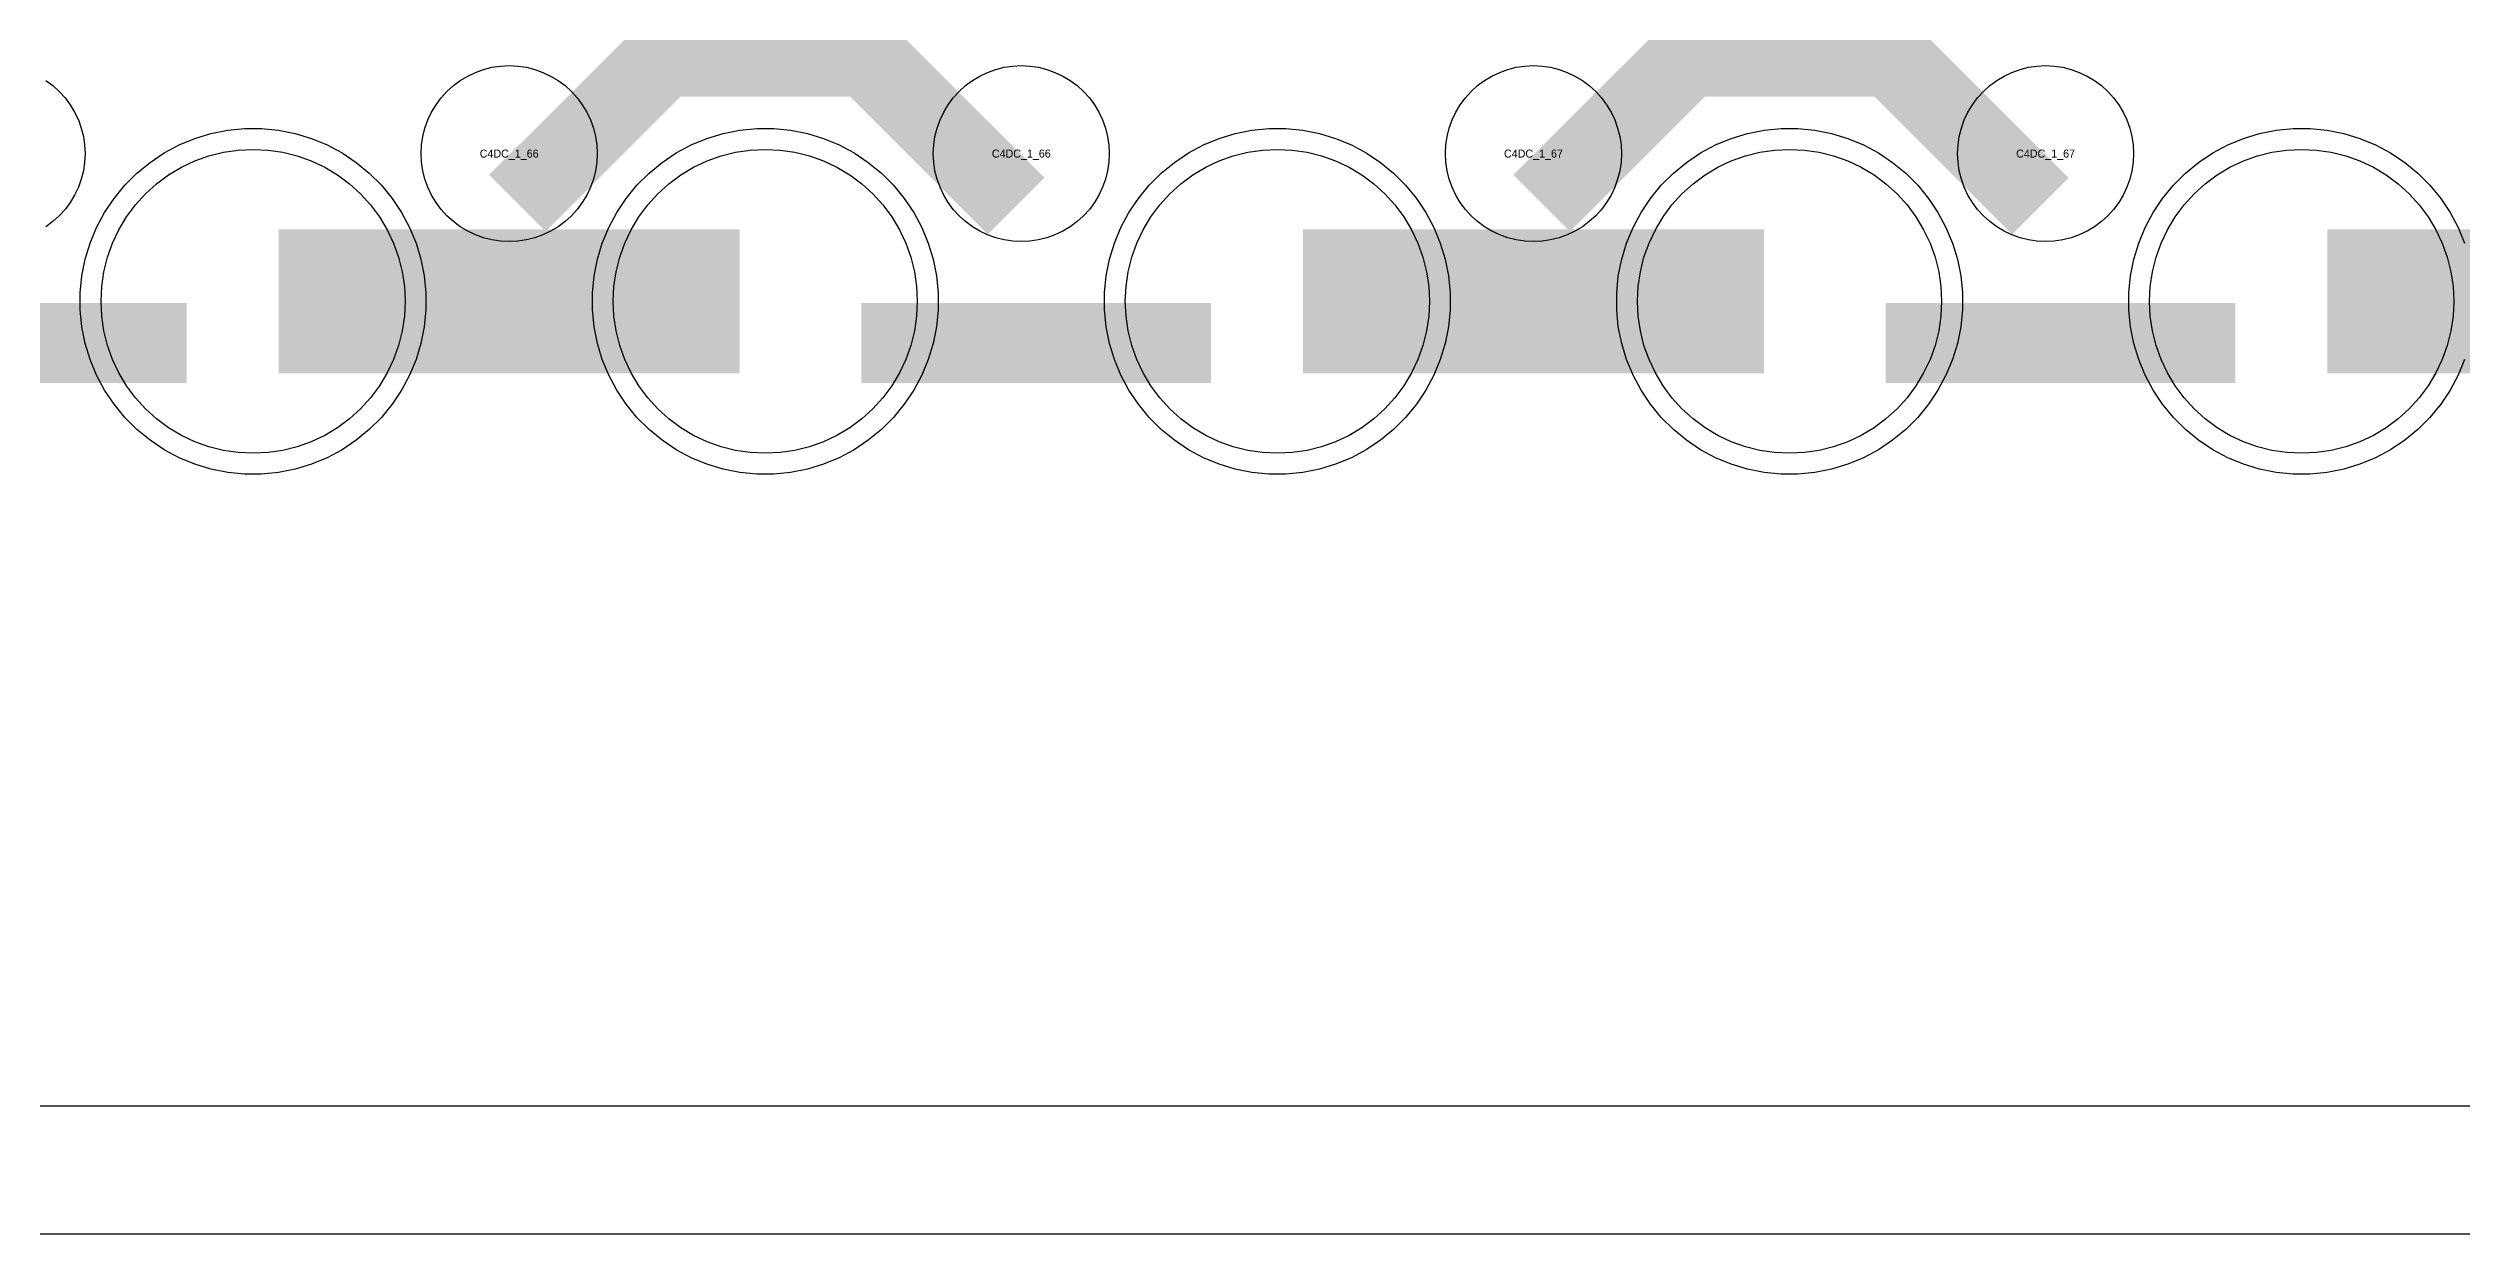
# Model space of a CAD drawing. Extents: x -11880 to 11880, y -14992 to 14992.
# Drawn here: x 8976 to 9730, y -14992 to -14622 of the extents above; entities that cross this region are included whole.
import ezdxf
from ezdxf.enums import TextEntityAlignment as Align

# ---------------------------------------------------------------- set-up
doc = ezdxf.new("R2010")
doc.units = 0
doc.header["$MEASUREMENT"] = 0
for name, color, linetype in [('GDS_775_DT_237', 138, 'CONTINUOUS'), ('OUTLINE', 30, 'CONTINUOUS'), ('RDL1_FS', 34, 'CONTINUOUS'), ('RDL_BS', 160, 'CONTINUOUS')]:
    doc.layers.add(name, color=color, linetype=linetype)

msp = doc.modelspace()

# ---------------------------------------------------------------- linework, layer by layer
at = {"layer": 'OUTLINE'}
for points in [[(-11880, -14992.5), (11880, -14992.5), (11880, 14992.5), (-11880, 14992.5)], [(-11840, -14952.5), (11840, -14952.5), (11840, 14952.5), (-11840, 14952.5)]]:
    msp.add_lwpolyline(points, close=True, dxfattribs=at)
at = {"layer": 'RDL1_FS'}
for points in [[(9040, -14748.509), (9035.343, -14748.28), (9030.732, -14747.596), (9026.209, -14746.464), (9021.819, -14744.892), (9017.605, -14742.9), (9013.605, -14740.502), (9009.86, -14737.724), (9006.406, -14734.594), (9003.276, -14731.14), (9000.498, -14727.395), (8998.1, -14723.395), (8996.108, -14719.181), (8994.536, -14714.791), (8993.404, -14710.268), (8992.72, -14705.657), (8992.491, -14701), (8992.72, -14696.343), (8993.404, -14691.732), (8994.536, -14687.209), (8996.108, -14682.819), (8998.1, -14678.605), (9000.498, -14674.605), (9003.276, -14670.86), (9006.406, -14667.406), (9009.86, -14664.276), (9013.605, -14661.498), (9017.605, -14659.1), (9021.819, -14657.108), (9026.209, -14655.536), (9030.732, -14654.404), (9035.343, -14653.72), (9040, -14653.491), (9044.657, -14653.72), (9049.268, -14654.404), (9053.791, -14655.536), (9058.181, -14657.108), (9062.395, -14659.1), (9066.395, -14661.498), (9070.14, -14664.276), (9073.594, -14667.406), (9076.724, -14670.86), (9079.502, -14674.605), (9081.9, -14678.605), (9083.892, -14682.819), (9085.464, -14687.209), (9086.596, -14691.732), (9087.28, -14696.343), (9087.509, -14701), (9087.28, -14705.657), (9086.596, -14710.268), (9085.464, -14714.791), (9083.892, -14719.181), (9081.9, -14723.395), (9079.502, -14727.395), (9076.724, -14731.14), (9073.594, -14734.594), (9070.14, -14737.724), (9066.395, -14740.502), (9062.395, -14742.9), (9058.181, -14744.892), (9053.791, -14746.464), (9049.268, -14747.596), (9044.657, -14748.28)], [(9200, -14748.509), (9195.343, -14748.28), (9190.732, -14747.596), (9186.209, -14746.464), (9181.819, -14744.892), (9177.605, -14742.9), (9173.605, -14740.502), (9169.86, -14737.724), (9166.406, -14734.594), (9163.276, -14731.14), (9160.498, -14727.395), (9158.1, -14723.395), (9156.108, -14719.181), (9154.536, -14714.791), (9153.404, -14710.268), (9152.72, -14705.657), (9152.491, -14701), (9152.72, -14696.343), (9153.404, -14691.732), (9154.536, -14687.209), (9156.108, -14682.819), (9158.1, -14678.605), (9160.498, -14674.605), (9163.276, -14670.86), (9166.406, -14667.406), (9169.86, -14664.276), (9173.605, -14661.498), (9177.605, -14659.1), (9181.819, -14657.108), (9186.209, -14655.536), (9190.732, -14654.404), (9195.343, -14653.72), (9200, -14653.491), (9204.657, -14653.72), (9209.268, -14654.404), (9213.791, -14655.536), (9218.181, -14657.108), (9222.395, -14659.1), (9226.395, -14661.498), (9230.14, -14664.276), (9233.594, -14667.406), (9236.724, -14670.86), (9239.502, -14674.605), (9241.9, -14678.605), (9243.892, -14682.819), (9245.464, -14687.209), (9246.596, -14691.732), (9247.28, -14696.343), (9247.509, -14701), (9247.28, -14705.657), (9246.596, -14710.268), (9245.464, -14714.791), (9243.892, -14719.181), (9241.9, -14723.395), (9239.502, -14727.395), (9236.724, -14731.14), (9233.594, -14734.594), (9230.14, -14737.724), (9226.395, -14740.502), (9222.395, -14742.9), (9218.181, -14744.892), (9213.791, -14746.464), (9209.268, -14747.596), (9204.657, -14748.28)], [(9360, -14748.509), (9355.343, -14748.28), (9350.732, -14747.596), (9346.209, -14746.464), (9341.819, -14744.892), (9337.605, -14742.9), (9333.605, -14740.502), (9329.86, -14737.724), (9326.406, -14734.594), (9323.276, -14731.14), (9320.498, -14727.395), (9318.1, -14723.395), (9316.108, -14719.181), (9314.536, -14714.791), (9313.404, -14710.268), (9312.72, -14705.657), (9312.491, -14701), (9312.72, -14696.343), (9313.404, -14691.732), (9314.536, -14687.209), (9316.108, -14682.819), (9318.1, -14678.605), (9320.498, -14674.605), (9323.276, -14670.86), (9326.406, -14667.406), (9329.86, -14664.276), (9333.605, -14661.498), (9337.605, -14659.1), (9341.819, -14657.108), (9346.209, -14655.536), (9350.732, -14654.404), (9355.343, -14653.72), (9360, -14653.491), (9364.657, -14653.72), (9369.268, -14654.404), (9373.791, -14655.536), (9378.181, -14657.108), (9382.395, -14659.1), (9386.395, -14661.498), (9390.14, -14664.276), (9393.594, -14667.406), (9396.724, -14670.86), (9399.502, -14674.605), (9401.9, -14678.605), (9403.892, -14682.819), (9405.464, -14687.209), (9406.596, -14691.732), (9407.28, -14696.343), (9407.509, -14701), (9407.28, -14705.657), (9406.596, -14710.268), (9405.464, -14714.791), (9403.892, -14719.181), (9401.9, -14723.395), (9399.502, -14727.395), (9396.724, -14731.14), (9393.594, -14734.594), (9390.14, -14737.724), (9386.395, -14740.502), (9382.395, -14742.9), (9378.181, -14744.892), (9373.791, -14746.464), (9369.268, -14747.596), (9364.657, -14748.28)], [(9520, -14748.509), (9515.343, -14748.28), (9510.732, -14747.596), (9506.209, -14746.464), (9501.819, -14744.892), (9497.605, -14742.9), (9493.605, -14740.502), (9489.86, -14737.724), (9486.406, -14734.594), (9483.276, -14731.14), (9480.498, -14727.395), (9478.1, -14723.395), (9476.108, -14719.181), (9474.536, -14714.791), (9473.404, -14710.268), (9472.72, -14705.657), (9472.491, -14701), (9472.72, -14696.343), (9473.404, -14691.732), (9474.536, -14687.209), (9476.108, -14682.819), (9478.1, -14678.605), (9480.498, -14674.605), (9483.276, -14670.86), (9486.406, -14667.406), (9489.86, -14664.276), (9493.605, -14661.498), (9497.605, -14659.1), (9501.819, -14657.108), (9506.209, -14655.536), (9510.732, -14654.404), (9515.343, -14653.72), (9520, -14653.491), (9524.657, -14653.72), (9529.268, -14654.404), (9533.791, -14655.536), (9538.181, -14657.108), (9542.395, -14659.1), (9546.395, -14661.498), (9550.14, -14664.276), (9553.594, -14667.406), (9556.724, -14670.86), (9559.502, -14674.605), (9561.9, -14678.605), (9563.892, -14682.819), (9565.464, -14687.209), (9566.596, -14691.732), (9567.28, -14696.343), (9567.509, -14701), (9567.28, -14705.657), (9566.596, -14710.268), (9565.464, -14714.791), (9563.892, -14719.181), (9561.9, -14723.395), (9559.502, -14727.395), (9556.724, -14731.14), (9553.594, -14734.594), (9550.14, -14737.724), (9546.395, -14740.502), (9542.395, -14742.9), (9538.181, -14744.892), (9533.791, -14746.464), (9529.268, -14747.596), (9524.657, -14748.28)], [(9680, -14748.509), (9675.343, -14748.28), (9670.732, -14747.596), (9666.209, -14746.464), (9661.819, -14744.892), (9657.605, -14742.9), (9653.605, -14740.502), (9649.86, -14737.724), (9646.406, -14734.594), (9643.276, -14731.14), (9640.498, -14727.395), (9638.1, -14723.395), (9636.108, -14719.181), (9634.536, -14714.791), (9633.404, -14710.268), (9632.72, -14705.657), (9632.491, -14701), (9632.72, -14696.343), (9633.404, -14691.732), (9634.536, -14687.209), (9636.108, -14682.819), (9638.1, -14678.605), (9640.498, -14674.605), (9643.276, -14670.86), (9646.406, -14667.406), (9649.86, -14664.276), (9653.605, -14661.498), (9657.605, -14659.1), (9661.819, -14657.108), (9666.209, -14655.536), (9670.732, -14654.404), (9675.343, -14653.72), (9680, -14653.491), (9684.657, -14653.72), (9689.268, -14654.404), (9693.791, -14655.536), (9698.181, -14657.108), (9702.395, -14659.1), (9706.395, -14661.498), (9710.14, -14664.276), (9713.594, -14667.406), (9716.724, -14670.86), (9719.502, -14674.605), (9721.9, -14678.605), (9723.892, -14682.819), (9725.464, -14687.209), (9726.596, -14691.732), (9727.28, -14696.343), (9727.509, -14701), (9727.28, -14705.657), (9726.596, -14710.268), (9725.464, -14714.791), (9723.892, -14719.181), (9721.9, -14723.395), (9719.502, -14727.395), (9716.724, -14731.14), (9713.594, -14734.594), (9710.14, -14737.724), (9706.395, -14740.502), (9702.395, -14742.9), (9698.181, -14744.892), (9693.791, -14746.464), (9689.268, -14747.596), (9684.657, -14748.28)]]:
    msp.add_lwpolyline(points, close=True, dxfattribs=at)
for points in [[(9048.002, -14701, 45, 45, 0), (9120.002, -14701, 45, 45, 0)], [(9120.002, -14701, 45, 45, 0), (9192.002, -14701, 45, 45, 0)], [(9368.002, -14701, 45, 45, 0), (9440.002, -14701, 45, 45, 0)], [(9440.002, -14701, 45, 45, 0), (9512.002, -14701, 45, 45, 0)], [(9688.002, -14701, 45, 45, 0), (9760.002, -14701, 45, 45, 0)]]:
    msp.add_lwpolyline(points, format="xyseb", dxfattribs=at)
at = {"layer": 'RDL_BS'}
for points in [[(9122.562, -14670.314, 25, 25, 0), (9168.377, -14624.499, 25, 25, 0), (9201.93, -14624.499, 25, 25, 0)], [(9278.401, -14671.213, 25, 25, 0), (9231.687, -14624.499, 25, 25, 0), (9201.929, -14624.499, 25, 25, 0)], [(9442.562, -14670.314, 25, 25, 0), (9488.377, -14624.499, 25, 25, 0), (9521.93, -14624.499, 25, 25, 0)], [(9598.401, -14671.213, 25, 25, 0), (9551.687, -14624.499, 25, 25, 0), (9521.929, -14624.499, 25, 25, 0)], [(8910.016, -14714.013, 25, 25, 0), (9019.281, -14714.013, 25, 25, 0)], [(9230.016, -14714.013, 25, 25, 0), (9339.281, -14714.013, 25, 25, 0)], [(9550.016, -14714.013, 25, 25, 0), (9659.281, -14714.013, 25, 25, 0)]]:
    msp.add_lwpolyline(points, format="xyseb", dxfattribs=at)
for points in [[(9120, -14682.306), (9117.307, -14682.174), (9114.635, -14681.778), (9112.016, -14681.121), (9109.481, -14680.214), (9107.044, -14679.062), (9104.72, -14677.669), (9102.557, -14676.066), (9100.558, -14674.254), (9098.746, -14672.255), (9097.143, -14670.092), (9095.75, -14667.768), (9094.598, -14665.331), (9093.691, -14662.796), (9093.034, -14660.177), (9092.638, -14657.505), (9092.506, -14654.812), (9092.638, -14652.119), (9093.034, -14649.447), (9093.691, -14646.828), (9094.598, -14644.293), (9095.75, -14641.856), (9097.143, -14639.532), (9098.746, -14637.369), (9100.558, -14635.37), (9102.557, -14633.558), (9104.72, -14631.955), (9107.044, -14630.562), (9109.481, -14629.41), (9112.016, -14628.503), (9114.635, -14627.846), (9117.307, -14627.45), (9120, -14627.318), (9122.693, -14627.45), (9125.365, -14627.846), (9127.984, -14628.503), (9130.519, -14629.41), (9132.956, -14630.562), (9135.28, -14631.955), (9137.443, -14633.558), (9139.442, -14635.37), (9141.254, -14637.369), (9142.857, -14639.532), (9144.25, -14641.856), (9145.402, -14644.293), (9146.309, -14646.828), (9146.966, -14649.447), (9147.362, -14652.119), (9147.494, -14654.812), (9147.362, -14657.505), (9146.966, -14660.177), (9146.309, -14662.796), (9145.402, -14665.331), (9144.25, -14667.768), (9142.857, -14670.092), (9141.254, -14672.255), (9139.442, -14674.254), (9137.443, -14676.066), (9135.28, -14677.669), (9132.956, -14679.062), (9130.519, -14680.214), (9127.984, -14681.121), (9125.365, -14681.778), (9122.693, -14682.174)], [(9280, -14682.306), (9277.307, -14682.174), (9274.635, -14681.778), (9272.016, -14681.121), (9269.481, -14680.214), (9267.044, -14679.062), (9264.72, -14677.669), (9262.557, -14676.066), (9260.558, -14674.254), (9258.746, -14672.255), (9257.143, -14670.092), (9255.75, -14667.768), (9254.598, -14665.331), (9253.691, -14662.796), (9253.034, -14660.177), (9252.638, -14657.505), (9252.506, -14654.812), (9252.638, -14652.119), (9253.034, -14649.447), (9253.691, -14646.828), (9254.598, -14644.293), (9255.75, -14641.856), (9257.143, -14639.532), (9258.746, -14637.369), (9260.558, -14635.37), (9262.557, -14633.558), (9264.72, -14631.955), (9267.044, -14630.562), (9269.481, -14629.41), (9272.016, -14628.503), (9274.635, -14627.846), (9277.307, -14627.45), (9280, -14627.318), (9282.693, -14627.45), (9285.365, -14627.846), (9287.984, -14628.503), (9290.519, -14629.41), (9292.956, -14630.562), (9295.28, -14631.955), (9297.443, -14633.558), (9299.442, -14635.37), (9301.254, -14637.369), (9302.857, -14639.532), (9304.25, -14641.856), (9305.402, -14644.293), (9306.309, -14646.828), (9306.966, -14649.447), (9307.362, -14652.119), (9307.494, -14654.812), (9307.362, -14657.505), (9306.966, -14660.177), (9306.309, -14662.796), (9305.402, -14665.331), (9304.25, -14667.768), (9302.857, -14670.092), (9301.254, -14672.255), (9299.442, -14674.254), (9297.443, -14676.066), (9295.28, -14677.669), (9292.956, -14679.062), (9290.519, -14680.214), (9287.984, -14681.121), (9285.365, -14681.778), (9282.693, -14682.174)], [(9440, -14682.306), (9437.307, -14682.174), (9434.635, -14681.778), (9432.016, -14681.121), (9429.481, -14680.214), (9427.044, -14679.062), (9424.72, -14677.669), (9422.557, -14676.066), (9420.558, -14674.254), (9418.746, -14672.255), (9417.143, -14670.092), (9415.75, -14667.768), (9414.598, -14665.331), (9413.691, -14662.796), (9413.034, -14660.177), (9412.638, -14657.505), (9412.506, -14654.812), (9412.638, -14652.119), (9413.034, -14649.447), (9413.691, -14646.828), (9414.598, -14644.293), (9415.75, -14641.856), (9417.143, -14639.532), (9418.746, -14637.369), (9420.558, -14635.37), (9422.557, -14633.558), (9424.72, -14631.955), (9427.044, -14630.562), (9429.481, -14629.41), (9432.016, -14628.503), (9434.635, -14627.846), (9437.307, -14627.45), (9440, -14627.318), (9442.693, -14627.45), (9445.365, -14627.846), (9447.984, -14628.503), (9450.519, -14629.41), (9452.956, -14630.562), (9455.28, -14631.955), (9457.443, -14633.558), (9459.442, -14635.37), (9461.254, -14637.369), (9462.857, -14639.532), (9464.25, -14641.856), (9465.402, -14644.293), (9466.309, -14646.828), (9466.966, -14649.447), (9467.362, -14652.119), (9467.494, -14654.812), (9467.362, -14657.505), (9466.966, -14660.177), (9466.309, -14662.796), (9465.402, -14665.331), (9464.25, -14667.768), (9462.857, -14670.092), (9461.254, -14672.255), (9459.442, -14674.254), (9457.443, -14676.066), (9455.28, -14677.669), (9452.956, -14679.062), (9450.519, -14680.214), (9447.984, -14681.121), (9445.365, -14681.778), (9442.693, -14682.174)], [(9600, -14682.306), (9597.307, -14682.174), (9594.635, -14681.778), (9592.016, -14681.121), (9589.481, -14680.214), (9587.044, -14679.062), (9584.72, -14677.669), (9582.557, -14676.066), (9580.558, -14674.254), (9578.746, -14672.255), (9577.143, -14670.092), (9575.75, -14667.768), (9574.598, -14665.331), (9573.691, -14662.796), (9573.034, -14660.177), (9572.638, -14657.505), (9572.506, -14654.812), (9572.638, -14652.119), (9573.034, -14649.447), (9573.691, -14646.828), (9574.598, -14644.293), (9575.75, -14641.856), (9577.143, -14639.532), (9578.746, -14637.369), (9580.558, -14635.37), (9582.557, -14633.558), (9584.72, -14631.955), (9587.044, -14630.562), (9589.481, -14629.41), (9592.016, -14628.503), (9594.635, -14627.846), (9597.307, -14627.45), (9600, -14627.318), (9602.693, -14627.45), (9605.365, -14627.846), (9607.984, -14628.503), (9610.519, -14629.41), (9612.956, -14630.562), (9615.28, -14631.955), (9617.443, -14633.558), (9619.442, -14635.37), (9621.254, -14637.369), (9622.857, -14639.532), (9624.25, -14641.856), (9625.402, -14644.293), (9626.309, -14646.828), (9626.966, -14649.447), (9627.362, -14652.119), (9627.494, -14654.812), (9627.362, -14657.505), (9626.966, -14660.177), (9626.309, -14662.796), (9625.402, -14665.331), (9624.25, -14667.768), (9622.857, -14670.092), (9621.254, -14672.255), (9619.442, -14674.254), (9617.443, -14676.066), (9615.28, -14677.669), (9612.956, -14679.062), (9610.519, -14680.214), (9607.984, -14681.121), (9605.365, -14681.778), (9602.693, -14682.174)], [(9037.356, -14755), (9032.062, -14754.483), (9026.835, -14753.437), (9021.795, -14751.906), (9016.885, -14749.875), (9012.223, -14747.383), (9007.809, -14744.436), (9003.708, -14741.074), (8999.926, -14737.292), (8996.564, -14733.191), (8993.617, -14728.777), (8991.125, -14724.115), (8989.094, -14719.205), (8987.563, -14714.165), (8986.517, -14708.938), (8986, -14703.644), (8986, -14698.356), (8986.517, -14693.062), (8987.563, -14687.835), (8989.094, -14682.795), (8991.125, -14677.885), (8993.617, -14673.223), (8996.564, -14668.809), (8999.926, -14664.708), (9003.708, -14660.926), (9007.809, -14657.564), (9012.223, -14654.617), (9016.885, -14652.125), (9021.795, -14650.094), (9026.835, -14648.563), (9032.062, -14647.517), (9037.356, -14647), (9042.644, -14647), (9047.938, -14647.517), (9053.165, -14648.563), (9058.205, -14650.094), (9063.115, -14652.125), (9067.777, -14654.617), (9072.191, -14657.564), (9076.292, -14660.926), (9080.074, -14664.708), (9083.436, -14668.809), (9086.383, -14673.223), (9088.875, -14677.885), (9090.906, -14682.795), (9092.437, -14687.835), (9093.483, -14693.062), (9094, -14698.356), (9094, -14703.644), (9093.483, -14708.938), (9092.437, -14714.165), (9090.906, -14719.205), (9088.875, -14724.115), (9086.383, -14728.777), (9083.436, -14733.191), (9080.074, -14737.292), (9076.292, -14741.074), (9072.191, -14744.436), (9067.777, -14747.383), (9063.115, -14749.875), (9058.205, -14751.906), (9053.165, -14753.437), (9047.938, -14754.483), (9042.644, -14755)], [(9197.356, -14755), (9192.062, -14754.483), (9186.835, -14753.437), (9181.795, -14751.906), (9176.885, -14749.875), (9172.223, -14747.383), (9167.809, -14744.436), (9163.708, -14741.074), (9159.926, -14737.292), (9156.564, -14733.191), (9153.617, -14728.777), (9151.125, -14724.115), (9149.094, -14719.205), (9147.563, -14714.165), (9146.517, -14708.938), (9146, -14703.644), (9146, -14698.356), (9146.517, -14693.062), (9147.563, -14687.835), (9149.094, -14682.795), (9151.125, -14677.885), (9153.617, -14673.223), (9156.564, -14668.809), (9159.926, -14664.708), (9163.708, -14660.926), (9167.809, -14657.564), (9172.223, -14654.617), (9176.885, -14652.125), (9181.795, -14650.094), (9186.835, -14648.563), (9192.062, -14647.517), (9197.356, -14647), (9202.644, -14647), (9207.938, -14647.517), (9213.165, -14648.563), (9218.205, -14650.094), (9223.115, -14652.125), (9227.777, -14654.617), (9232.191, -14657.564), (9236.292, -14660.926), (9240.074, -14664.708), (9243.436, -14668.809), (9246.383, -14673.223), (9248.875, -14677.885), (9250.906, -14682.795), (9252.437, -14687.835), (9253.483, -14693.062), (9254, -14698.356), (9254, -14703.644), (9253.483, -14708.938), (9252.437, -14714.165), (9250.906, -14719.205), (9248.875, -14724.115), (9246.383, -14728.777), (9243.436, -14733.191), (9240.074, -14737.292), (9236.292, -14741.074), (9232.191, -14744.436), (9227.777, -14747.383), (9223.115, -14749.875), (9218.205, -14751.906), (9213.165, -14753.437), (9207.938, -14754.483), (9202.644, -14755)], [(9357.356, -14755), (9352.062, -14754.483), (9346.835, -14753.437), (9341.795, -14751.906), (9336.885, -14749.875), (9332.223, -14747.383), (9327.809, -14744.436), (9323.708, -14741.074), (9319.926, -14737.292), (9316.564, -14733.191), (9313.617, -14728.777), (9311.125, -14724.115), (9309.094, -14719.205), (9307.563, -14714.165), (9306.517, -14708.938), (9306, -14703.644), (9306, -14698.356), (9306.517, -14693.062), (9307.563, -14687.835), (9309.094, -14682.795), (9311.125, -14677.885), (9313.617, -14673.223), (9316.564, -14668.809), (9319.926, -14664.708), (9323.708, -14660.926), (9327.809, -14657.564), (9332.223, -14654.617), (9336.885, -14652.125), (9341.795, -14650.094), (9346.835, -14648.563), (9352.062, -14647.517), (9357.356, -14647), (9362.644, -14647), (9367.938, -14647.517), (9373.165, -14648.563), (9378.205, -14650.094), (9383.115, -14652.125), (9387.777, -14654.617), (9392.191, -14657.564), (9396.292, -14660.926), (9400.074, -14664.708), (9403.436, -14668.809), (9406.383, -14673.223), (9408.875, -14677.885), (9410.906, -14682.795), (9412.437, -14687.835), (9413.483, -14693.062), (9414, -14698.356), (9414, -14703.644), (9413.483, -14708.938), (9412.437, -14714.165), (9410.906, -14719.205), (9408.875, -14724.115), (9406.383, -14728.777), (9403.436, -14733.191), (9400.074, -14737.292), (9396.292, -14741.074), (9392.191, -14744.436), (9387.777, -14747.383), (9383.115, -14749.875), (9378.205, -14751.906), (9373.165, -14753.437), (9367.938, -14754.483), (9362.644, -14755)], [(9517.356, -14755), (9512.062, -14754.483), (9506.835, -14753.437), (9501.795, -14751.906), (9496.885, -14749.875), (9492.223, -14747.383), (9487.809, -14744.436), (9483.708, -14741.074), (9479.926, -14737.292), (9476.564, -14733.191), (9473.617, -14728.777), (9471.125, -14724.115), (9469.094, -14719.205), (9467.563, -14714.165), (9466.517, -14708.938), (9466, -14703.644), (9466, -14698.356), (9466.517, -14693.062), (9467.563, -14687.835), (9469.094, -14682.795), (9471.125, -14677.885), (9473.617, -14673.223), (9476.564, -14668.809), (9479.926, -14664.708), (9483.708, -14660.926), (9487.809, -14657.564), (9492.223, -14654.617), (9496.885, -14652.125), (9501.795, -14650.094), (9506.835, -14648.563), (9512.062, -14647.517), (9517.356, -14647), (9522.644, -14647), (9527.938, -14647.517), (9533.165, -14648.563), (9538.205, -14650.094), (9543.115, -14652.125), (9547.777, -14654.617), (9552.191, -14657.564), (9556.292, -14660.926), (9560.074, -14664.708), (9563.436, -14668.809), (9566.383, -14673.223), (9568.875, -14677.885), (9570.906, -14682.795), (9572.437, -14687.835), (9573.483, -14693.062), (9574, -14698.356), (9574, -14703.644), (9573.483, -14708.938), (9572.437, -14714.165), (9570.906, -14719.205), (9568.875, -14724.115), (9566.383, -14728.777), (9563.436, -14733.191), (9560.074, -14737.292), (9556.292, -14741.074), (9552.191, -14744.436), (9547.777, -14747.383), (9543.115, -14749.875), (9538.205, -14751.906), (9533.165, -14753.437), (9527.938, -14754.483), (9522.644, -14755)]]:
    msp.add_lwpolyline(points, close=True, dxfattribs=at)
for points in [[(8975.28, -14631.955), (8977.443, -14633.558), (8979.442, -14635.37), (8981.254, -14637.369), (8982.857, -14639.532), (8984.25, -14641.856), (8985.402, -14644.293), (8986.309, -14646.828), (8986.966, -14649.447), (8987.362, -14652.119), (8987.494, -14654.812), (8987.362, -14657.505), (8986.966, -14660.177), (8986.309, -14662.796), (8985.402, -14665.331), (8984.25, -14667.768), (8982.857, -14670.092), (8981.254, -14672.255), (8979.442, -14674.254), (8977.443, -14676.066), (8975.28, -14677.669)], [(9730.906, -14719.205), (9728.875, -14724.115), (9726.383, -14728.777), (9723.436, -14733.191), (9720.074, -14737.292), (9716.292, -14741.074), (9712.191, -14744.436), (9707.777, -14747.383), (9703.115, -14749.875), (9698.205, -14751.906), (9693.165, -14753.437), (9687.938, -14754.483), (9682.644, -14755), (9677.356, -14755), (9672.062, -14754.483), (9666.835, -14753.437), (9661.795, -14751.906), (9656.885, -14749.875), (9652.223, -14747.383), (9647.809, -14744.436), (9643.708, -14741.074), (9639.926, -14737.292), (9636.564, -14733.191), (9633.617, -14728.777), (9631.125, -14724.115), (9629.094, -14719.205), (9627.563, -14714.165), (9626.517, -14708.938), (9626, -14703.644), (9626, -14698.356), (9626.517, -14693.062), (9627.563, -14687.835), (9629.094, -14682.795), (9631.125, -14677.885), (9633.617, -14673.223), (9636.564, -14668.809), (9639.926, -14664.708), (9643.708, -14660.926), (9647.809, -14657.564), (9652.223, -14654.617), (9656.885, -14652.125), (9661.795, -14650.094), (9666.835, -14648.563), (9672.062, -14647.517), (9677.356, -14647), (9682.644, -14647), (9687.938, -14647.517), (9693.165, -14648.563), (9698.205, -14650.094), (9703.115, -14652.125), (9707.777, -14654.617), (9712.191, -14657.564), (9716.292, -14660.926), (9720.074, -14664.708), (9723.436, -14668.809), (9726.383, -14673.223), (9728.875, -14677.885), (9730.906, -14682.795)]]:
    msp.add_lwpolyline(points, dxfattribs=at)

# ---------------------------------------------------------------- texts
at = {"layer": 'GDS_775_DT_237'}
for s, p in [('C4DC_1_66', (9120, -14654.812)), ('C4DC_1_66', (9120, -14654.812)), ('C4DC_1_66', (9280, -14654.812)), ('C4DC_1_66', (9280, -14654.812)), ('C4DC_1_67', (9440, -14654.812)), ('C4DC_1_67', (9440, -14654.812)), ('C4DC_1_67', (9600, -14654.812)), ('C4DC_1_67', (9600, -14654.812))]:
    msp.add_text(s, height=2.5, dxfattribs=at).set_placement(p, align=Align.MIDDLE_CENTER)

doc.saveas('drawing.dxf')
